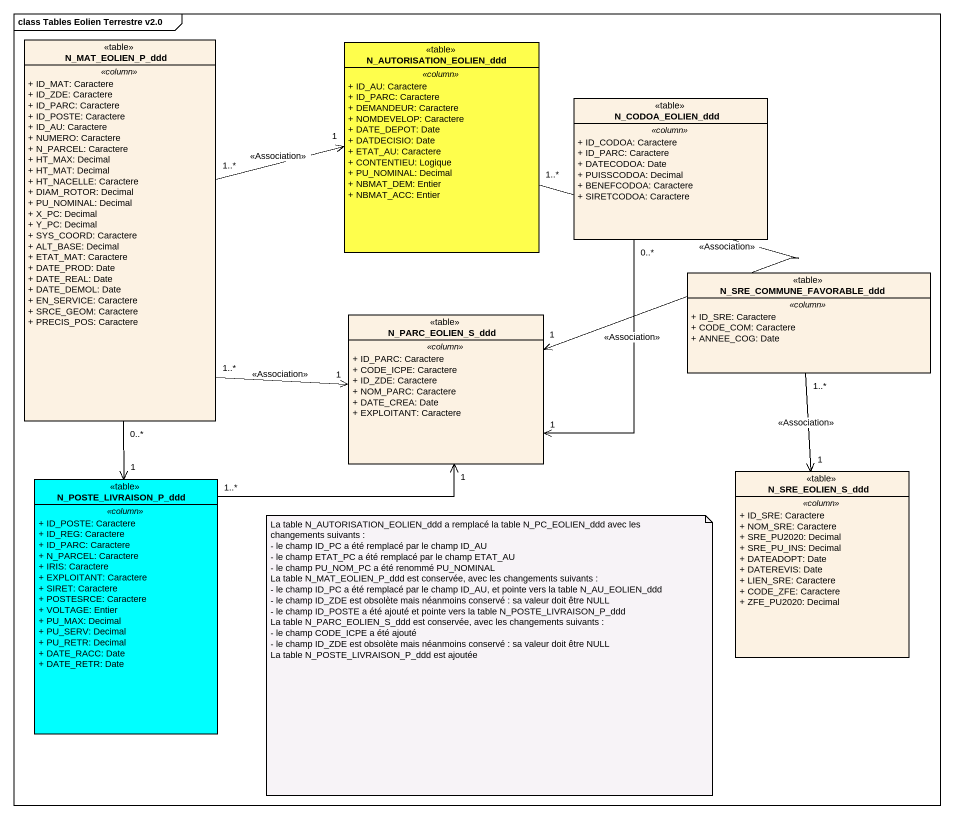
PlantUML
@startuml
mainframe class Tables Eolien Terrestre v2.0
hide circle
hide empty members
skinparam classAttributeIconSize 0
class N_MAT_EOLIEN_P_ddd <<table>> {
  .. <<column>> ..
  + ID_MAT: Caractere
  + ID_ZDE: Caractere
  + ID_PARC: Caractere
  + ID_POSTE: Caractere
  + ID_AU: Caractere
  + NUMERO: Caractere
  + N_PARCEL: Caractere
  + HT_MAX: Decimal
  + HT_MAT: Decimal
  + HT_NACELLE: Caractere
  + DIAM_ROTOR: Decimal
  + PU_NOMINAL: Decimal
  + X_PC: Decimal
  + Y_PC: Decimal
  + SYS_COORD: Caractere
  + ALT_BASE: Decimal
  + ETAT_MAT: Caractere
  + DATE_PROD: Date
  + DATE_REAL: Date
  + DATE_DEMOL: Date
  + EN_SERVICE: Caractere
  + SRCE_GEOM: Caractere
  + PRECIS_POS: Caractere
}
class N_AUTORISATION_EOLIEN_ddd <<table>> #FEFE4C {
  .. <<column>> ..
  + ID_AU: Caractere
  + ID_PARC: Caractere
  + DEMANDEUR: Caractere
  + NOMDEVELOP: Caractere
  + DATE_DEPOT: Date
  + DATDECISIO: Date
  + ETAT_AU: Caractere
  + CONTENTIEU: Logique
  + PU_NOMINAL: Decimal
  + NBMAT_DEM: Entier
  + NBMAT_ACC: Entier
}
class N_CODOA_EOLIEN_ddd <<table>> {
  .. <<column>> ..
  + ID_CODOA: Caractere
  + ID_PARC: Caractere
  + DATECODOA: Date
  + PUISSCODOA: Decimal
  + BENEFCODOA: Caractere
  + SIRETCODOA: Caractere
}
class N_SRE_COMMUNE_FAVORABLE_ddd <<table>> {
  .. <<column>> ..
  + ID_SRE: Caractere
  + CODE_COM: Caractere
  + ANNEE_COG: Date
}
class N_PARC_EOLIEN_S_ddd <<table>> {
  .. <<column>> ..
  + ID_PARC: Caractere
  + CODE_ICPE: Caractere
  + ID_ZDE: Caractere
  + NOM_PARC: Caractere
  + DATE_CREA: Date
  + EXPLOITANT: Caractere
}
class N_POSTE_LIVRAISON_P_ddd <<table>> #00FFFF {
  .. <<column>> ..
  + ID_POSTE: Caractere
  + ID_REG: Caractere
  + ID_PARC: Caractere
  + N_PARCEL: Caractere
  + IRIS: Caractere
  + EXPLOITANT: Caractere
  + SIRET: Caractere
  + POSTESRCE: Caractere
  + VOLTAGE: Entier
  + PU_MAX: Decimal
  + PU_SERV: Decimal
  + PU_RETR: Decimal
  + DATE_RACC: Date
  + DATE_RETR: Date
}
class N_SRE_EOLIEN_S_ddd <<table>> {
  .. <<column>> ..
  + ID_SRE: Caractere
  + NOM_SRE: Caractere
  + SRE_PU2020: Decimal
  + SRE_PU_INS: Decimal
  + DATEADOPT: Date
  + DATEREVIS: Date
  + LIEN_SRE: Caractere
  + CODE_ZFE: Caractere
  + ZFE_PU2020: Decimal
}
N_MAT_EOLIEN_P_ddd "1..*" -right-> "1" N_AUTORISATION_EOLIEN_ddd : <<Association>>
N_MAT_EOLIEN_P_ddd "1..*" -right-> "1" N_PARC_EOLIEN_S_ddd : <<Association>>
N_MAT_EOLIEN_P_ddd "0..*" --> "1" N_POSTE_LIVRAISON_P_ddd
N_AUTORISATION_EOLIEN_ddd "1..*" --> "1" N_PARC_EOLIEN_S_ddd : <<Association>>
N_CODOA_EOLIEN_ddd "0..*" --> "1" N_PARC_EOLIEN_S_ddd : <<Association>>
N_SRE_COMMUNE_FAVORABLE_ddd "1..*" --> "1" N_SRE_EOLIEN_S_ddd : <<Association>>
N_POSTE_LIVRAISON_P_ddd "1..*" -up-> "1" N_PARC_EOLIEN_S_ddd
note as N1
  La table N_AUTORISATION_EOLIEN_ddd a remplacé la table N_PC_EOLIEN_ddd avec les changements suivants :
  - le champ ID_PC a été remplacé par le champ ID_AU
  - le champ ETAT_PC a été remplacé par le champ ETAT_AU
  - le champ PU_NOM_PC a été renommé PU_NOMINAL
  La table N_MAT_EOLIEN_P_ddd est conservée, avec les changements suivants :
  - le champ ID_PC a été remplacé par le champ ID_AU, et pointe vers la table N_AU_EOLIEN_ddd
  - le champ ID_ZDE est obsolète mais néanmoins conservé : sa valeur doit être NULL
  - le champ ID_POSTE a été ajouté et pointe vers la table N_POSTE_LIVRAISON_P_ddd
  La table N_PARC_EOLIEN_S_ddd est conservée, avec les changements suivants :
  - le champ CODE_ICPE a été ajouté
  - le champ ID_ZDE est obsolète mais néanmoins conservé : sa valeur doit être NULL
  La table N_POSTE_LIVRAISON_P_ddd est ajoutée
end note
@enduml
